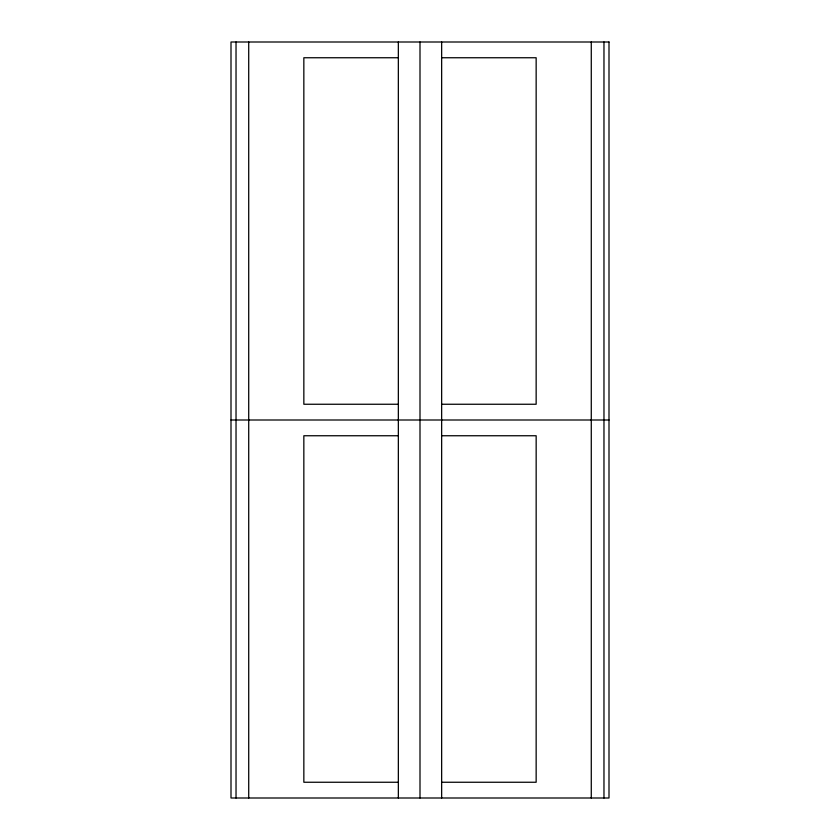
<?xml version="1.0" encoding="UTF-8"?>
<svg xmlns="http://www.w3.org/2000/svg" width="840" height="840" viewBox="0 0 840 840"><rect width="100%" height="100%" fill="white"/><g stroke="black" fill="none" stroke-linecap="round" stroke-linejoin="round"><path stroke-width="1.26" d="M398.339 57.75L303.839 57.75L303.849 404.25L398.349 404.25M441.651 57.75L536.151 57.75L536.151 404.25L441.651 404.25M231 420L609 420M398.339 435.75L303.839 435.75L303.849 782.25L398.349 782.25M441.661 435.75L536.162 435.75L536.151 782.25L441.651 782.25M603.971 42L603.971 798M591.276 42L591.276 798M441.651 42L441.651 798M420 42L420 798M398.339 42L398.349 798M248.714 42L248.724 798M236.03 42L236.03 798M609 42L231 42L231 798L609 798L609 42"/></g></svg>
